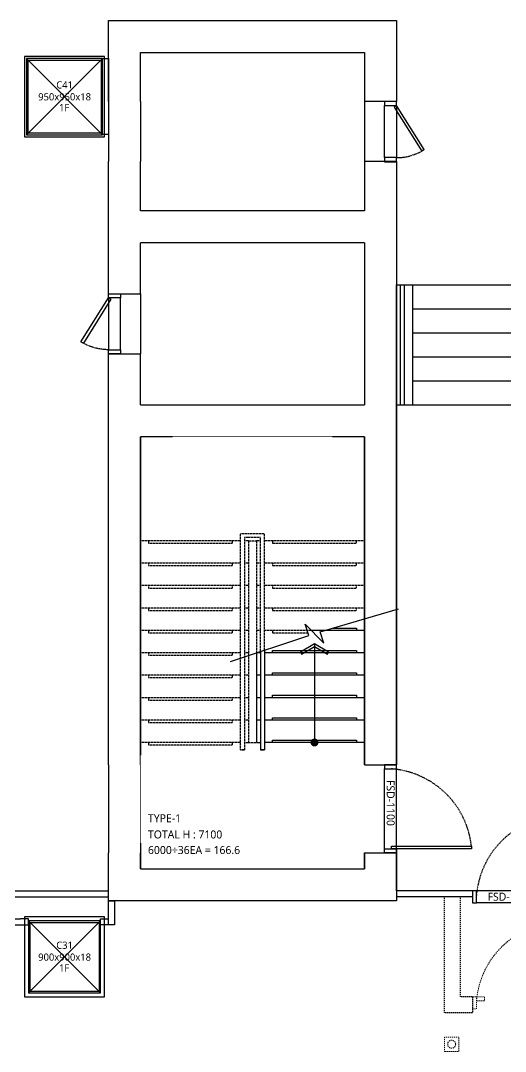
# Model space of a CAD drawing. Header units: millimetres. Extents: x -27104 to 125781, y -3376 to 46996.
# Drawn here: x 57347.1 to 57465.7, y 18490.7 to 18742.7 of the extents above; entities that cross this region are included whole.
import ezdxf
from ezdxf.enums import TextEntityAlignment as Align

# ---------------------------------------------------------------- set-up
doc = ezdxf.new("R2010")
doc.units = ezdxf.units.MM
doc.header["$LTSCALE"] = 100
doc.header["$MEASUREMENT"] = 0
doc.header["$PDSIZE"] = -10
for name, pattern in [('-HID', [2.5, 1.5, -1]), ('A0-000 XR 평면도$0$HID', [2.5, 1.5, -1]), ('HID', [2.5, 1.5, -1]), ('HIDDEN2', [0.1875, 0.125, -0.0625])]:
    doc.linetypes.add(name, pattern=pattern)
doc.layers.get('0').update_dxf_attribs({"linetype": 'CONTINUOUS'})
doc.layers.get('Defpoints').update_dxf_attribs({"color": 171, "linetype": 'CONTINUOUS'})
doc.layers.add('#프레임 라인', color=189, linetype='CONTINUOUS', plot=False)
for name, color, linetype in [('251', 251, 'CONTINUOUS'), ('A0-000 XR 평면도$0$DOOR', 4, 'CONTINUOUS'), ('A0-000 XR 평면도$0$DOOR(OPEN ELE)', 5, 'CONTINUOUS'), ('CON', 2, 'CONTINUOUS'), ('DOOR', 4, 'CONTINUOUS'), ('DOOR ELE', 253, 'CONTINUOUS'), ('DOOR(OPEN ELE)', 5, 'CONTINUOUS'), ('ELE9', 9, 'CONTINUOUS'), ('FIN(패널-T150 방열)', 9, 'CONTINUOUS'), ('FIN(패널-T75 글라스울)', 6, 'CONTINUOUS'), ('STAIR', 4, 'CONTINUOUS'), ('STAIR(ETC)', 8, 'CONTINUOUS'), ('STEEL', 5, 'CONTINUOUS'), ('SYM(STAIR)', 251, 'CONTINUOUS'), ('계단-논슬립', 252, 'CONTINUOUS'), ('단열패널-방열문(저온공사분)', 251, 'CONTINUOUS')]:
    doc.layers.add(name, color=color, linetype=linetype)
doc.styles.add('TE', font='malgun_0.ttf')
doc.styles.add('나눔바른고딕', font='NanumBarunGothic.ttf')

# ---------------------------------------------------------------- blocks, each defined once
blk = doc.blocks.new('*U373')
at = {"color": 0, "linetype": 'ByBlock'}
for p, q in [((475, 475), (-475, 475)), ((-475, 475), (-475, -475)), ((-457, 457), (457, 457)), ((-457, -457), (-457, 457)), ((457, 457), (457, -457)), ((475, -475), (475, 475)), ((-475, -475), (475, -475)), ((457, -457), (-457, -457))]:
    blk.add_line(p, q, dxfattribs=at)
at = {"layer": 'Defpoints'}
blk.add_point((0, 0), dxfattribs=at)
blk = doc.blocks.new('C41-1F')
at = {"layer": '#프레임 라인', "ltscale": 0.1}
blk.add_lwpolyline([(-500, -500), (500, -500), (500, 500), (-500, 500)], close=True, dxfattribs=at)
at = {"layer": 'Defpoints', "ltscale": 10000}
for p, q in [((-475, -475), (475, 475)), ((475, -475), (-475, 475))]:
    blk.add_line(p, q, dxfattribs=at)
at = {"ltscale": 0.1}
blk.add_blockref('*U373', (0, 0), dxfattribs=at)
at = {"layer": 'Defpoints', "style": 'TE'}
for s, p in [('C41', (0, 102)), ('950x950x18', (0, -47)), ('1F', (-6, -182))]:
    blk.add_text(s, height=90, dxfattribs=at).set_placement(p, align=Align.CENTER)
blk = doc.blocks.new('*U371')
at = {"color": 0, "linetype": 'ByBlock'}
for p, q in [((450, 450), (-450, 450)), ((-450, 450), (-450, -450)), ((-432, 432), (432, 432)), ((-432, -432), (-432, 432)), ((432, 432), (432, -432)), ((450, -450), (450, 450)), ((-450, -450), (450, -450)), ((432, -432), (-432, -432))]:
    blk.add_line(p, q, dxfattribs=at)
at = {"layer": 'Defpoints'}
blk.add_point((0, 0), dxfattribs=at)
blk = doc.blocks.new('C31-1F')
at = {"layer": '#프레임 라인', "ltscale": 0.1}
blk.add_lwpolyline([(-500, -500), (500, -500), (500, 500), (-500, 500)], close=True, dxfattribs=at)
at = {"layer": 'Defpoints', "ltscale": 10000}
for p, q in [((-450, -450), (450, 450)), ((450, -450), (-450, 450))]:
    blk.add_line(p, q, dxfattribs=at)
at = {"ltscale": 0.1}
blk.add_blockref('*U371', (0, 0), dxfattribs=at)
at = {"layer": 'Defpoints', "style": 'TE'}
for s, p in [('C31', (0, 102)), ('900x900x18', (0, -47)), ('1F', (-6, -182))]:
    blk.add_text(s, height=90, dxfattribs=at).set_placement(p, align=Align.CENTER)
blk = doc.blocks.new('A$Cbf5f0bca')
at = {"layer": 'STAIR', "ltscale": 5}
for p, q in [((3050, 3500), (3050, 2000)), ((3050, 3200), (950, 3200)), ((3050, 2900), (950, 2900)), ((3050, 2600), (950, 2600)), ((3050, 2300), (950, 2300)), ((3250, 2000), (750, 2000))]:
    blk.add_line(p, q, dxfattribs=at)
for points in [[(3250, 3500), (750, 3500), (750, -4075)], [(950, 2000), (950, 3500)], [(3250, -4075), (3250, 3500)]]:
    blk.add_lwpolyline(points, dxfattribs=at)
at = {"layer": 'STEEL', "ltscale": 5}
for points in [[(800, 3500), (800, -4075)], [(850, 3500), (850, -4075)], [(3150, 2000), (3150, 3500)], [(3200, 2000), (3200, 3500)]]:
    blk.add_lwpolyline(points, dxfattribs=at)
blk = doc.blocks.new('A$Ca9da7916')
at = {"layer": 'FIN(패널-T75 글라스울)'}
for p, q in [((227, 10050), (227, 11000)), ((302, 10125), (302, 11000)), ((577, 10125), (577, 10450)), ((652, 10125), (652, 10450))]:
    blk.add_line(p, q, dxfattribs=at)
blk = doc.blocks.new('A$C48EA7C17')
at = {"layer": 'DOOR'}
for points in [[(965, 1088), (1000, 1088), (1000, 88), (965, 88)], [(-50, 0), (0, 0), (0, 150), (-50, 150)], [(1050, 0), (1000, 0), (1000, 150), (1050, 150)]]:
    blk.add_lwpolyline(points, close=True, dxfattribs=at)
at = {"layer": 'DOOR ELE', "ltscale": 0.1}
for points in [[(965, 150), (0, 150)], [(1000, 0), (0, 0)]]:
    blk.add_lwpolyline(points, dxfattribs=at)
at = {"layer": 'DOOR(OPEN ELE)', "linetype": 'HID', "ltscale": 0.05}
blk.add_arc((1084, 7), 1087, 96.2785, 175.7623, dxfattribs=at)
at = {"layer": 'Defpoints', "style": '나눔바른고딕'}
blk.add_text('FSD-1100', height=100, dxfattribs=at).set_placement((139, 28))
blk = doc.blocks.new('A0-000 XR 평면도$0$A$C60820D4B')
at = {"layer": 'A0-000 XR 평면도$0$DOOR'}
for points in [[(500, 700), (500, 750), (350, 750), (350, 700)], [(500, 0), (500, 50), (350, 50), (350, 0)]]:
    blk.add_lwpolyline(points, close=True, dxfattribs=at)
for points in [[(4, 600), (350, 50), (380, 68), (35, 617)], [(4, 600), (35, 617)]]:
    blk.add_lwpolyline(points, dxfattribs=at)
at = {"layer": 'A0-000 XR 평면도$0$DOOR(OPEN ELE)'}
for p, q in [((350, 50), (350, 700)), ((500, 700), (500, 50))]:
    blk.add_line(p, q, dxfattribs=at)
at = {"layer": 'A0-000 XR 평면도$0$DOOR(OPEN ELE)', "linetype": 'A0-000 XR 평면도$0$HID', "ltscale": 0.05}
blk.add_arc((350, 50), 650, 90, 122.1801, dxfattribs=at)
blk = doc.blocks.new('sdflgkjdlfgkjlfhgfh')
at = {"layer": 'FIN(패널-T150 방열)', "linetype": '-HID', "ltscale": 0.1}
for points in [[(36500083, 38946), (36499733, 38946), (36499733, 40396)], [(36500083, 39146), (36499933, 39146), (36499933, 40396)], [(36501333, 40396), (36501333, 39146), (36501183, 39146)], [(36501533, 40396), (36501533, 38946), (36501183, 38946)], [(36500083, 39146), (36500083, 38946)], [(36501183, 39146), (36501183, 38946)]]:
    blk.add_lwpolyline(points, dxfattribs=at)
at = {"layer": 'STEEL', "linetype": '-HID', "lineweight": 0, "ltscale": 0.1}
for p, q in [((36499913, 38646), (36499733, 38646)), ((36499733, 38646), (36499733, 38466)), ((36499913, 38466), (36499913, 38646)), ((36501533, 38646), (36501353, 38646)), ((36501353, 38646), (36501353, 38466)), ((36501533, 38466), (36501533, 38646)), ((36499733, 38466), (36499913, 38466)), ((36501353, 38466), (36501533, 38466))]:
    blk.add_line(p, q, dxfattribs=at)
for centre in [(36499823, 38556), (36501443, 38556)]:
    blk.add_circle(centre, 50, dxfattribs=at)
at = {"layer": '단열패널-방열문(저온공사분)', "linetype": '-HID', "lineweight": 0, "ltscale": 0.1}
for points in [[(36501183, 40084), (36501183, 39934), (36501133, 39934), (36501133, 40084)], [(36501033, 39984), (36501133, 39984), (36501133, 39146), (36501033, 39146)], [(36500083, 38996), (36500133, 38996), (36500133, 39146), (36500083, 39146)], [(36500233, 39146), (36500233, 39096), (36500133, 39096), (36500133, 39146)], [(36501133, 39146), (36501133, 39096), (36501033, 39096), (36501033, 39146)], [(36501183, 38996), (36501133, 38996), (36501133, 39146), (36501183, 39146)]]:
    blk.add_lwpolyline(points, close=True, dxfattribs=at)
blk.add_arc((36501206, 39008), 1076, 91.9281, 175.9721, dxfattribs=at)
at = {"ltscale": 0.1}
blk.add_blockref('A$C48EA7C17', (36500133, 40321), dxfattribs=at)
blk = doc.blocks.new('지하2층 계단실A CORE')
at = {"ltscale": 0.1}
blk.add_wipeout([(0, 5400), (2800, 5400), (2800, 0), (0, 0)], dxfattribs=at).dxf.layer = '251'
at = {"layer": 'CON', "ltscale": 0.1}
for points in [[(400, 5400), (0, 5400), (0, 1420)], [(2800, 1300), (2800, 5400), (2400, 5400)], [(0, 320), (0, 0), (2800, 0), (2800, 200)]]:
    blk.add_lwpolyline(points, dxfattribs=at)
at = {"layer": 'STAIR'}
for p, q in [((2800, 2980), (2134, 2980)), ((1450, 2698), (1450, 1580)), ((1500, 2700), (1455, 2700)), ((2800, 2700), (1550, 2700)), ((1500, 2420), (1450, 2420)), ((2800, 2420), (1550, 2420)), ((1500, 2140), (1450, 2140)), ((2800, 2140), (1550, 2140)), ((1500, 1860), (1450, 1860)), ((2800, 1860), (1550, 1860)), ((2800, 1580), (1550, 1580))]:
    blk.add_line(p, q, dxfattribs=at)
blk.add_lwpolyline([(1450, 1580), (1500, 1580)], dxfattribs=at)
at = {"layer": 'STAIR(ETC)', "linetype": 'HIDDEN2'}
for p, q in [((1250, 1490), (1250, 4190)), ((1250, 4190), (1550, 4190)), ((1500, 4140), (1300, 4140)), ((1300, 4140), (1300, 1490)), ((1500, 2715), (1500, 4140)), ((1350, 4100), (1300, 4100)), ((1350, 4100), (1350, 1580)), ((1450, 4100), (1450, 2698)), ((1500, 4100), (1450, 4100)), ((1350, 3820), (1300, 3820)), ((1500, 3820), (1450, 3820)), ((1350, 3540), (1300, 3540)), ((1500, 3540), (1450, 3540)), ((1350, 3260), (1300, 3260)), ((1500, 3260), (1450, 3260)), ((1350, 2980), (1300, 2980)), ((1500, 2980), (1450, 2980)), ((1350, 2700), (1300, 2700)), ((1350, 2420), (1300, 2420)), ((1350, 2140), (1300, 2140)), ((1350, 1860), (1300, 1860)), ((1300, 1490), (1250, 1490))]:
    blk.add_line(p, q, dxfattribs=at)
at = {"layer": 'STAIR(ETC)'}
for p, q in [((1500, 2715), (1500, 1490)), ((1550, 2732), (1550, 1490)), ((1550, 1490), (1500, 1490))]:
    blk.add_line(p, q, dxfattribs=at)
at = {"layer": 'STAIR(ETC)', "linetype": 'HIDDEN2'}
for points in [[(1550, 2732), (1550, 4190)], [(1350, 4100), (1450, 4100)], [(1300, 1580), (1450, 1580)], [(1250, 1490), (1300, 1490)]]:
    blk.add_lwpolyline(points, dxfattribs=at)
at = {"layer": 'STAIR(ETC)'}
blk.add_lwpolyline([(1500, 1490), (1550, 1490)], dxfattribs=at)
at = {"layer": 'SYM(STAIR)'}
for points in [[(1125, 2590), (2104, 2916), (2057, 3058), (2293, 2821), (2246, 2963), (3225, 3249)], [(2175, 2811), (2175, 1580)]]:
    blk.add_lwpolyline(points, dxfattribs=at)
blk.add_lwpolyline([(2000, 2710), (2014, 2685), (2175, 2778), (2336, 2685), (2350, 2710), (2175, 2811)], close=True, dxfattribs=at)
at = {"layer": 'SYM(STAIR)', "const_width": 50}
blk.add_lwpolyline([(2200, 1580, -1), (2150, 1580, -1)], format="xyb", close=True, dxfattribs=at)
at = {"layer": '계단-논슬립', "linetype": 'HIDDEN2'}
for p, q in [((1250, 4100), (0, 4100)), ((2800, 4100), (1550, 4100)), ((1250, 3820), (0, 3820)), ((2800, 3820), (1550, 3820)), ((1250, 3540), (0, 3540)), ((2800, 3540), (1550, 3540)), ((1250, 3260), (0, 3260)), ((2800, 3260), (1550, 3260)), ((1250, 2980), (0, 2980)), ((2134, 2980), (1550, 2980)), ((1250, 2700), (0, 2700)), ((1250, 2420), (0, 2420)), ((1250, 2140), (0, 2140)), ((1250, 1860), (0, 1860)), ((1250, 1580), (0, 1580))]:
    blk.add_line(p, q, dxfattribs=at)
for points in [[(100, 4100), (100, 4070), (1150, 4070), (1150, 4100)], [(1650, 4100), (1650, 4070), (2700, 4070), (2700, 4100)], [(100, 3820), (100, 3790), (1150, 3790), (1150, 3820)], [(1650, 3820), (1650, 3790), (2700, 3790), (2700, 3820)], [(100, 3540), (100, 3510), (1150, 3510), (1150, 3540)], [(1650, 3540), (1650, 3510), (2700, 3510), (2700, 3540)], [(100, 3260), (100, 3230), (1150, 3230), (1150, 3260)], [(1650, 3260), (1650, 3230), (2700, 3230), (2700, 3260)], [(100, 2980), (100, 2950), (1150, 2950), (1150, 2980)], [(1650, 2980), (1650, 2950), (2092, 2950)], [(100, 2700), (100, 2670), (1150, 2670), (1150, 2700)], [(100, 2420), (100, 2390), (1150, 2390), (1150, 2420)], [(100, 2140), (100, 2110), (1150, 2110), (1150, 2140)], [(100, 1860), (100, 1830), (1150, 1830), (1150, 1860)], [(100, 1580), (100, 1550), (1150, 1550), (1150, 1580)]]:
    blk.add_lwpolyline(points, dxfattribs=at)
at = {"layer": '계단-논슬립'}
for points in [[(2407, 3010), (2700, 3010), (2700, 2980)], [(1650, 2700), (1650, 2730), (2700, 2730), (2700, 2700)], [(1650, 2420), (1650, 2450), (2700, 2450), (2700, 2420)], [(1650, 2140), (1650, 2170), (2700, 2170), (2700, 2140)], [(1650, 1860), (1650, 1890), (2700, 1890), (2700, 1860)], [(1650, 1580), (1650, 1610), (2700, 1610), (2700, 1580)]]:
    blk.add_lwpolyline(points, dxfattribs=at)
at = {"layer": 'Defpoints', "style": '나눔바른고딕'}
for s, p in [('TYPE-1', (93, 583)), ('TOTAL H : 7100', (93, 381)), ('6000÷36EA = 166.6', (93, 186))]:
    blk.add_text(s, height=100, dxfattribs=at).set_placement(p)
blk = doc.blocks.new('ggtyu')
at = {"layer": 'ELE9', "color": 253, "ltscale": 1000}
blk.add_line((57241.78, 18804.75), (57187, 18804.75), dxfattribs=at)
for points in [[(57179.18, 18906.48), (57249.61, 18906.48), (57249.61, 18886.67)], [(57179.18, 18886.67), (57179.18, 18906.48)], [(57187, 18886.67), (57187, 18898.65), (57241.78, 18898.65), (57241.78, 18886.67)], [(57249.61, 18886.67), (57241.78, 18886.67)], [(57179.18, 18839.72), (57179.18, 18872)], [(57187, 18860.01), (57187, 18872)], [(57241.78, 18872), (57241.78, 18860.01)], [(57249.61, 18872), (57241.78, 18872)], [(57249.61, 18872), (57249.61, 18839.72)], [(57241.78, 18860.01), (57187, 18860.01)], [(57187, 18839.72), (57187, 18852.19)], [(57241.78, 18852.19), (57187, 18852.19)], [(57241.78, 18852.19), (57241.78, 18839.72)], [(57179.18, 18839.72), (57187, 18839.72)], [(57179.18, 18812.57), (57179.18, 18825.04)], [(57179.18, 18825.04), (57187, 18825.04)], [(57187, 18812.57), (57187, 18825.04)], [(57241.78, 18825.04), (57241.78, 18812.57)], [(57249.61, 18825.04), (57249.61, 18812.57)], [(57179.18, 18724.53), (57179.18, 18812.57)], [(57187, 18812.57), (57241.78, 18812.57)], [(57249.61, 18812.57), (57249.61, 18724.53)], [(57187, 18724.53), (57187, 18804.75)], [(57241.78, 18804.75), (57241.78, 18724.53)], [(57216.35, 18691.28), (57179.18, 18691.28), (57179.18, 18703.01)], [(57216.35, 18699.1), (57187, 18699.1), (57187, 18703.01)], [(57241.78, 18703.01), (57241.78, 18699.1), (57237.87, 18699.1)], [(57249.61, 18703.01), (57249.61, 18691.28), (57237.87, 18691.28)]]:
    blk.add_lwpolyline(points, dxfattribs=at)
at = {"layer": 'ELE9', "color": 253, "ltscale": 0.1}
blk.add_lwpolyline([(57177.71, 18897.18), (57179.18, 18897.18), (57179.18, 18878.6), (57177.71, 18878.6)], close=True, dxfattribs=at)
for points in [[(57179.18, 18886.67), (57179.18, 18872)], [(57187, 18886.67), (57187, 18872)], [(57241.78, 18886.67), (57241.78, 18872)], [(57187, 18839.72), (57187, 18825.04)], [(57241.78, 18839.72), (57241.78, 18825.04)], [(57249.61, 18839.72), (57249.61, 18825.04)], [(57179.18, 18724.53), (57179.18, 18703.01)], [(57187, 18724.53), (57187, 18703.01)], [(57241.78, 18724.53), (57249.61, 18724.53)], [(57241.78, 18703.01), (57249.61, 18703.01)], [(57237.87, 18699.1), (57216.35, 18699.1)], [(57168.42, 18693.72), (57179.18, 18693.72)], [(57168.42, 18692.25), (57179.18, 18692.25)], [(57180.65, 18691.28), (57180.65, 18685.41), (57179.18, 18685.41), (57179.18, 18691.28), (57180.65, 18691.28)], [(57237.87, 18691.28), (57216.35, 18691.28)], [(57157.66, 18685.41), (57159.62, 18685.41), (57159.62, 18686.87), (57157.66, 18686.87)], [(57179.18, 18685.41), (57177.22, 18685.41), (57177.22, 18686.87), (57179.18, 18686.87)]]:
    blk.add_lwpolyline(points, dxfattribs=at)
at = {"layer": 'ELE9', "color": 253}
for points in [[(57268.19, 18693.72), (57249.61, 18693.72)], [(57268.19, 18692.25), (57249.61, 18692.25)]]:
    blk.add_lwpolyline(points, dxfattribs=at)
at = {"layer": 'ELE9', "color": 253, "ltscale": 0.1, "yscale": 0.01956378461538462, "zscale": 0.01956378461538462}
for name, p, xscale in [('C41-1F', (57168.42, 18887.89), 0.01956378461538462), ('A$Cbf5f0bca', (57313.19, 18773.44), -0.01956378461538462), ('sdflgkjdlfgkjlfhgfh', (-656811.56, 17901.95), 0.01956378461538462), ('C31-1F', (57168.42, 18677.58), 0.01956378461538462)]:
    blk.add_blockref(name, p, dxfattribs=dict(at, xscale=xscale))
at = {"layer": 'ELE9', "color": 253, "yscale": 0.01956378461538462, "zscale": 0.01956378461538462, "rotation": 180}
for p, xscale in [((57256.46, 18886.67), 0.01956378461538462), ((57172.33, 18839.72), -0.01956378461538462)]:
    blk.add_blockref('A0-000 XR 평면도$0$A$C60820D4B', p, dxfattribs=dict(at, xscale=xscale))
at = {"layer": 'ELE9', "color": 253, "ltscale": 0.1, "xscale": 0.01956378461538462, "yscale": 0.01956378461538462, "zscale": 0.01956378461538462, "rotation": 270}
for name, p in [('A$C48EA7C17', (57246.67, 18723.56)), ('A$Ca9da7916', (56953.22, 18698.16))]:
    blk.add_blockref(name, p, dxfattribs=at)
at = {"layer": 'ELE9', "color": 253, "style": '나눔바른고딕'}
for s, height, p in [('TYPE-1', 1.956, (57188.83, 18710.5)), ('TOTAL H : 10000', 1.9564, (57188.83, 18706.56)), ('10000÷60EA = 166.7', 1.9564, (57188.83, 18702.74))]:
    blk.add_text(s, height=height, dxfattribs=at).set_placement(p)
at = {"color": 253, "ltscale": 0.1}
blk.add_wipeout([(57187, 18804.75), (57241.78, 18804.75), (57241.78, 18699.1), (57187, 18699.1)], dxfattribs=at).dxf.layer = 'ELE9'
at = {"layer": 'ELE9', "color": 253, "xscale": 0.01956378461538462, "yscale": 0.01956378461538462, "zscale": 0.01956378461538462}
blk.add_blockref('지하2층 계단실A CORE', (57187, 18699.1), dxfattribs=at)

msp = doc.modelspace()

# ---------------------------------------------------------------- block references
msp.add_blockref('ggtyu', (189.46, -163.8))

doc.saveas('drawing.dxf')
